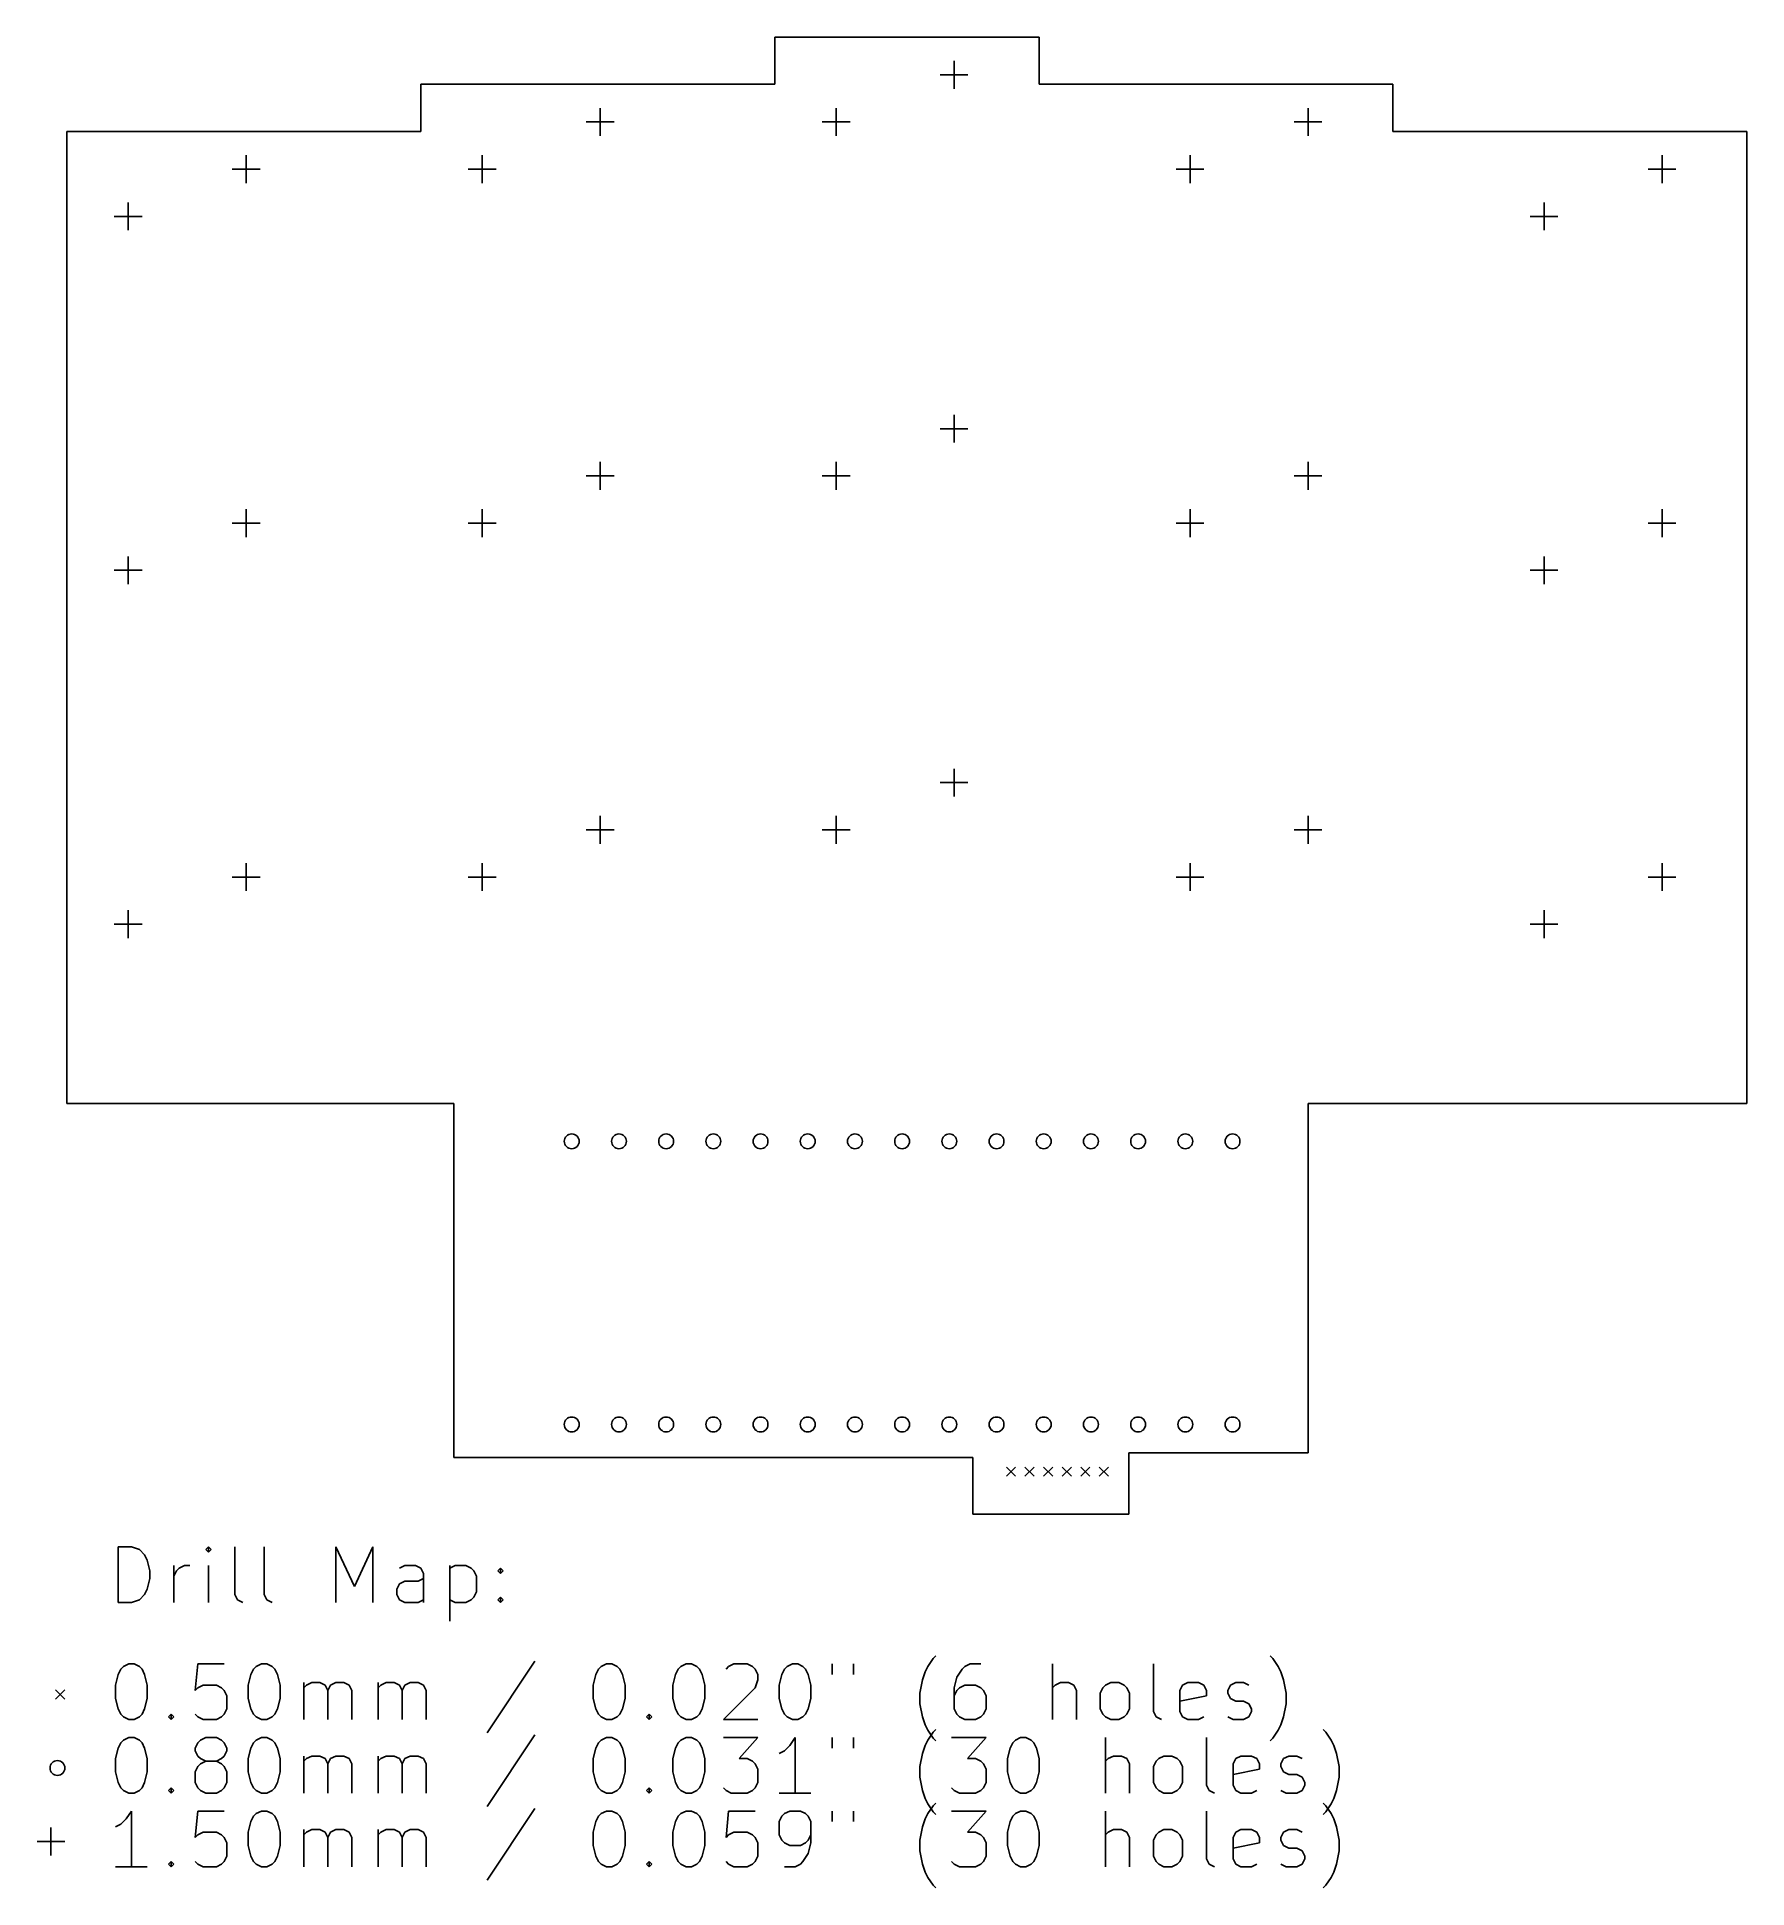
# Model space of a CAD drawing. Extents: x 170.6 to 262.6, y -151.4 to -51.8.
import ezdxf

# ---------------------------------------------------------------- set-up
doc = ezdxf.new("R2010")
doc.units = 0
doc.header["$MEASUREMENT"] = 0
doc.layers.add('BLACK', color=7, linetype='CONTINUOUS')

msp = doc.modelspace()

# ---------------------------------------------------------------- linework, layer by layer
at = {"layer": 'BLACK', "linetype": 'CONTINUOUS'}
for p, q in [((210.312, -51.816), (224.536, -51.816)), ((210.312, -54.356), (210.312, -51.816)), ((224.536, -51.816), (224.536, -54.356)), ((219.964, -53.098), (219.964, -54.598)), ((191.262, -54.356), (210.312, -54.356)), ((191.262, -56.896), (191.262, -54.356)), ((219.214, -53.848), (220.714, -53.848)), ((224.536, -54.356), (243.586, -54.356)), ((243.586, -54.356), (243.586, -56.896)), ((200.914, -55.638), (200.914, -57.138)), ((213.614, -55.638), (213.614, -57.138)), ((239.014, -55.638), (239.014, -57.138)), ((200.164, -56.388), (201.664, -56.388)), ((212.864, -56.388), (214.364, -56.388)), ((238.264, -56.388), (239.764, -56.388)), ((172.212, -109.22), (172.212, -56.896)), ((172.212, -56.896), (191.262, -56.896)), ((243.586, -56.896), (262.636, -56.896)), ((262.636, -56.896), (262.636, -109.22)), ((181.864, -58.178), (181.864, -59.678)), ((194.564, -58.178), (194.564, -59.678)), ((232.664, -58.178), (232.664, -59.678)), ((258.064, -58.178), (258.064, -59.678)), ((181.114, -58.928), (182.614, -58.928)), ((193.814, -58.928), (195.314, -58.928)), ((231.914, -58.928), (233.414, -58.928)), ((257.314, -58.928), (258.814, -58.928)), ((175.514, -60.718), (175.514, -62.218)), ((251.714, -60.718), (251.714, -62.218)), ((174.764, -61.468), (176.264, -61.468)), ((250.964, -61.468), (252.464, -61.468)), ((219.964, -72.148), (219.964, -73.648)), ((219.214, -72.898), (220.714, -72.898)), ((200.914, -74.688), (200.914, -76.188)), ((213.614, -74.688), (213.614, -76.188)), ((239.014, -74.688), (239.014, -76.188)), ((200.164, -75.438), (201.664, -75.438)), ((212.864, -75.438), (214.364, -75.438)), ((238.264, -75.438), (239.764, -75.438)), ((181.864, -77.228), (181.864, -78.728)), ((194.564, -77.228), (194.564, -78.728)), ((232.664, -77.228), (232.664, -78.728)), ((258.064, -77.228), (258.064, -78.728)), ((181.114, -77.978), (182.614, -77.978)), ((193.814, -77.978), (195.314, -77.978)), ((231.914, -77.978), (233.414, -77.978)), ((257.314, -77.978), (258.814, -77.978)), ((174.764, -80.518), (176.264, -80.518)), ((175.514, -79.768), (175.514, -81.268)), ((250.964, -80.518), (252.464, -80.518)), ((251.714, -79.768), (251.714, -81.268)), ((219.964, -91.198), (219.964, -92.698)), ((219.214, -91.948), (220.714, -91.948)), ((200.164, -94.488), (201.664, -94.488)), ((200.914, -93.738), (200.914, -95.238)), ((212.864, -94.488), (214.364, -94.488)), ((213.614, -93.738), (213.614, -95.238)), ((238.264, -94.488), (239.764, -94.488)), ((239.014, -93.738), (239.014, -95.238)), ((181.864, -96.278), (181.864, -97.778)), ((194.564, -96.278), (194.564, -97.778)), ((232.664, -96.278), (232.664, -97.778)), ((258.064, -96.278), (258.064, -97.778)), ((181.114, -97.028), (182.614, -97.028)), ((193.814, -97.028), (195.314, -97.028)), ((231.914, -97.028), (233.414, -97.028)), ((257.314, -97.028), (258.814, -97.028)), ((174.764, -99.568), (176.264, -99.568)), ((175.514, -98.818), (175.514, -100.318)), ((250.964, -99.568), (252.464, -99.568)), ((251.714, -98.818), (251.714, -100.318)), ((193.04, -109.22), (172.212, -109.22)), ((193.04, -128.27), (193.04, -109.22)), ((239.014, -109.22), (239.014, -128.016)), ((262.636, -109.22), (239.014, -109.22)), ((220.98, -128.27), (193.04, -128.27)), ((220.98, -131.318), (220.98, -128.27)), ((229.362, -128.016), (229.362, -131.318)), ((239.014, -128.016), (229.362, -128.016)), ((222.778, -128.782), (223.278, -129.282)), ((223.278, -128.782), (222.778, -129.282)), ((223.778, -128.782), (224.278, -129.282)), ((224.278, -128.782), (223.778, -129.282)), ((224.778, -128.782), (225.278, -129.282)), ((225.278, -128.782), (224.778, -129.282)), ((225.778, -128.782), (226.278, -129.282)), ((226.278, -128.782), (225.778, -129.282)), ((226.778, -128.782), (227.278, -129.282)), ((227.278, -128.782), (226.778, -129.282)), ((227.778, -128.782), (228.278, -129.282)), ((228.278, -128.782), (227.778, -129.282)), ((229.362, -131.318), (220.98, -131.318)), ((174.976, -136.075), (174.976, -133.075)), ((174.976, -133.075), (175.691, -133.075)), ((175.691, -133.075), (176.119, -133.218)), ((176.119, -133.218), (176.405, -133.504)), ((179.833, -133.075), (179.691, -133.218)), ((179.691, -133.218), (179.833, -133.361)), ((179.976, -133.218), (179.833, -133.075)), ((179.833, -133.075), (179.833, -133.361)), ((179.833, -133.361), (179.976, -133.218)), ((181.262, -135.647), (181.262, -133.075)), ((182.833, -135.647), (182.833, -133.075)), ((186.691, -136.075), (186.691, -133.075)), ((186.691, -133.075), (187.691, -135.218)), ((187.691, -135.218), (188.691, -133.075)), ((188.691, -133.075), (188.691, -136.075)), ((176.405, -133.504), (176.548, -133.789)), ((176.548, -133.789), (176.691, -134.361)), ((176.691, -134.361), (176.691, -134.789)), ((177.976, -136.075), (177.976, -134.075)), ((177.976, -134.647), (178.119, -134.361)), ((178.119, -134.361), (178.262, -134.218)), ((178.262, -134.218), (178.548, -134.075)), ((178.548, -134.075), (178.833, -134.075)), ((179.833, -136.075), (179.833, -134.075)), ((190.405, -134.075), (190.119, -134.218)), ((190.976, -134.075), (190.405, -134.075)), ((191.262, -134.218), (190.976, -134.075)), ((191.405, -134.504), (191.262, -134.218)), ((192.833, -134.075), (192.833, -137.075)), ((192.833, -134.218), (193.119, -134.075)), ((193.119, -134.075), (193.691, -134.075)), ((193.691, -134.075), (193.976, -134.218)), ((193.976, -134.218), (194.119, -134.361)), ((194.119, -134.361), (194.262, -134.647)), ((195.405, -134.361), (195.548, -134.218)), ((195.548, -134.504), (195.405, -134.361)), ((195.548, -134.218), (195.691, -134.361)), ((195.548, -134.218), (195.548, -134.504)), ((195.691, -134.361), (195.548, -134.504)), ((176.548, -135.361), (176.405, -135.647)), ((176.691, -134.789), (176.548, -135.361)), ((189.976, -135.361), (190.119, -135.075)), ((189.976, -135.647), (189.976, -135.361)), ((190.119, -135.075), (190.405, -134.932)), ((190.405, -134.932), (191.119, -134.932)), ((191.119, -134.932), (191.405, -134.789)), ((191.405, -136.075), (191.405, -134.504)), ((194.262, -134.647), (194.262, -135.504)), ((175.691, -136.075), (174.976, -136.075)), ((176.119, -135.932), (175.691, -136.075)), ((176.405, -135.647), (176.119, -135.932)), ((181.405, -135.932), (181.262, -135.647)), ((181.691, -136.075), (181.405, -135.932)), ((182.976, -135.932), (182.833, -135.647)), ((183.262, -136.075), (182.976, -135.932)), ((190.119, -135.932), (189.976, -135.647)), ((190.405, -136.075), (190.119, -135.932)), ((191.119, -136.075), (190.405, -136.075)), ((191.405, -135.932), (191.119, -136.075)), ((193.119, -136.075), (192.833, -135.932)), ((193.691, -136.075), (193.119, -136.075)), ((193.976, -135.932), (193.691, -136.075)), ((194.119, -135.789), (193.976, -135.932)), ((194.262, -135.504), (194.119, -135.789)), ((195.405, -135.932), (195.548, -135.789)), ((195.548, -136.075), (195.405, -135.932)), ((195.548, -135.789), (195.691, -135.932)), ((195.548, -135.789), (195.548, -136.075)), ((195.691, -135.932), (195.548, -136.075)), ((175.262, -139.518), (175.548, -139.375)), ((175.548, -139.375), (175.833, -139.375)), ((175.833, -139.375), (176.119, -139.518)), ((179.262, -139.375), (179.119, -140.804)), ((180.691, -139.375), (179.262, -139.375)), ((182.405, -139.518), (182.691, -139.375)), ((182.691, -139.375), (182.976, -139.375)), ((182.976, -139.375), (183.262, -139.518)), ((197.405, -139.232), (194.833, -143.089)), ((200.976, -139.518), (201.262, -139.375)), ((201.262, -139.375), (201.548, -139.375)), ((201.548, -139.375), (201.833, -139.518)), ((205.262, -139.518), (205.548, -139.375)), ((205.548, -139.375), (205.833, -139.375)), ((205.833, -139.375), (206.119, -139.518)), ((207.833, -139.518), (208.119, -139.375)), ((208.119, -139.375), (208.833, -139.375)), ((208.833, -139.375), (209.119, -139.518)), ((210.976, -139.518), (211.262, -139.375)), ((211.262, -139.375), (211.548, -139.375)), ((211.548, -139.375), (211.833, -139.518)), ((213.405, -139.375), (213.405, -139.947)), ((214.548, -139.375), (214.548, -139.947)), ((218.548, -139.518), (218.833, -139.089)), ((218.833, -139.089), (218.976, -138.947)), ((220.833, -139.375), (220.548, -139.518)), ((221.405, -139.375), (220.833, -139.375)), ((225.262, -142.375), (225.262, -139.375)), ((230.691, -141.947), (230.691, -139.375)), ((237.119, -139.089), (236.976, -138.947)), ((237.405, -139.518), (237.119, -139.089)), ((174.833, -140.518), (174.976, -139.947)), ((174.976, -139.947), (175.119, -139.661)), ((175.119, -139.661), (175.262, -139.518)), ((176.119, -139.518), (176.262, -139.661)), ((176.262, -139.661), (176.405, -139.947)), ((176.405, -139.947), (176.548, -140.518)), ((181.976, -140.518), (182.119, -139.947)), ((182.119, -139.947), (182.262, -139.661)), ((182.262, -139.661), (182.405, -139.518)), ((183.262, -139.518), (183.405, -139.661)), ((183.405, -139.661), (183.548, -139.947)), ((183.548, -139.947), (183.691, -140.518)), ((184.976, -142.375), (184.976, -140.375)), ((185.119, -140.518), (185.405, -140.375)), ((185.405, -140.375), (185.833, -140.375)), ((185.833, -140.375), (186.119, -140.518)), ((186.405, -140.518), (186.691, -140.375)), ((186.691, -140.375), (187.119, -140.375)), ((187.119, -140.375), (187.405, -140.518)), ((188.976, -142.375), (188.976, -140.375)), ((189.119, -140.518), (189.405, -140.375)), ((189.405, -140.375), (189.833, -140.375)), ((189.833, -140.375), (190.119, -140.518)), ((190.405, -140.518), (190.691, -140.375)), ((190.691, -140.375), (191.119, -140.375)), ((191.119, -140.375), (191.405, -140.518)), ((200.548, -140.518), (200.691, -139.947)), ((200.691, -139.947), (200.833, -139.661)), ((200.833, -139.661), (200.976, -139.518)), ((201.833, -139.518), (201.976, -139.661)), ((201.976, -139.661), (202.119, -139.947)), ((202.119, -139.947), (202.262, -140.518)), ((204.833, -140.518), (204.976, -139.947)), ((204.976, -139.947), (205.119, -139.661)), ((205.119, -139.661), (205.262, -139.518)), ((206.119, -139.518), (206.262, -139.661)), ((206.262, -139.661), (206.405, -139.947)), ((206.405, -139.947), (206.548, -140.518)), ((207.691, -139.661), (207.833, -139.518)), ((209.119, -139.518), (209.262, -139.661)), ((209.262, -139.661), (209.405, -139.947)), ((209.405, -140.232), (209.262, -140.661)), ((209.405, -139.947), (209.405, -140.232)), ((210.548, -140.518), (210.691, -139.947)), ((210.691, -139.947), (210.833, -139.661)), ((210.833, -139.661), (210.976, -139.518)), ((211.833, -139.518), (211.976, -139.661)), ((211.976, -139.661), (212.119, -139.947)), ((212.119, -139.947), (212.262, -140.518)), ((218.119, -140.947), (218.262, -140.232)), ((218.262, -140.232), (218.405, -139.804)), ((218.405, -139.804), (218.548, -139.518)), ((220.119, -140.089), (219.976, -140.661)), ((220.405, -139.661), (220.119, -140.089)), ((220.548, -139.518), (220.405, -139.661)), ((225.691, -140.375), (225.405, -140.518)), ((226.119, -140.375), (225.691, -140.375)), ((226.405, -140.518), (226.119, -140.375)), ((228.119, -140.518), (228.405, -140.375)), ((228.405, -140.375), (228.833, -140.375)), ((228.833, -140.375), (229.119, -140.518)), ((232.262, -140.518), (232.548, -140.375)), ((232.548, -140.375), (233.119, -140.375)), ((233.119, -140.375), (233.405, -140.518)), ((234.833, -140.518), (235.119, -140.375)), ((235.119, -140.375), (235.548, -140.375)), ((235.548, -140.375), (235.833, -140.518)), ((237.548, -139.804), (237.405, -139.518)), ((237.691, -140.232), (237.548, -139.804)), ((237.833, -140.947), (237.691, -140.232)), ((171.612, -140.768), (172.112, -141.268)), ((172.112, -140.768), (171.612, -141.268)), ((174.833, -141.232), (174.833, -140.518)), ((174.976, -141.804), (174.833, -141.232)), ((176.548, -141.232), (176.405, -141.804)), ((176.548, -140.518), (176.548, -141.232)), ((179.119, -140.804), (179.262, -140.661)), ((179.262, -140.661), (179.548, -140.518)), ((179.548, -140.518), (180.262, -140.518)), ((180.262, -140.518), (180.548, -140.661)), ((180.548, -140.661), (180.691, -140.804)), ((180.691, -140.804), (180.833, -141.089)), ((180.833, -141.089), (180.833, -141.804)), ((181.976, -141.232), (181.976, -140.518)), ((182.119, -141.804), (181.976, -141.232)), ((183.691, -141.232), (183.548, -141.804)), ((183.691, -140.518), (183.691, -141.232)), ((184.976, -140.661), (185.119, -140.518)), ((186.119, -140.518), (186.262, -140.804)), ((186.262, -140.804), (186.405, -140.518)), ((186.262, -140.804), (186.262, -142.375)), ((187.405, -140.518), (187.548, -140.804)), ((187.548, -140.804), (187.548, -142.375)), ((188.976, -140.661), (189.119, -140.518)), ((190.119, -140.518), (190.262, -140.804)), ((190.262, -140.804), (190.405, -140.518)), ((190.262, -140.804), (190.262, -142.375)), ((191.405, -140.518), (191.548, -140.804)), ((191.548, -140.804), (191.548, -142.375)), ((200.548, -141.232), (200.548, -140.518)), ((200.691, -141.804), (200.548, -141.232)), ((202.262, -141.232), (202.119, -141.804)), ((202.262, -140.518), (202.262, -141.232)), ((204.833, -141.232), (204.833, -140.518)), ((204.976, -141.804), (204.833, -141.232)), ((206.548, -141.232), (206.405, -141.804)), ((206.548, -140.518), (206.548, -141.232)), ((209.262, -140.661), (207.548, -142.375)), ((210.548, -141.232), (210.548, -140.518)), ((210.691, -141.804), (210.548, -141.232)), ((212.262, -141.232), (212.119, -141.804)), ((212.262, -140.518), (212.262, -141.232)), ((218.119, -141.518), (218.119, -140.947)), ((219.976, -140.661), (219.976, -141.804)), ((220.119, -140.804), (219.976, -141.089)), ((220.262, -140.661), (220.119, -140.804)), ((220.548, -140.518), (220.262, -140.661)), ((221.119, -140.518), (220.548, -140.518)), ((221.405, -140.661), (221.119, -140.518)), ((221.548, -140.804), (221.405, -140.661)), ((221.691, -141.089), (221.548, -140.804)), ((221.691, -141.804), (221.691, -141.089)), ((225.405, -140.518), (225.262, -140.661)), ((226.548, -140.804), (226.405, -140.518)), ((226.548, -142.375), (226.548, -140.804)), ((227.833, -140.947), (227.976, -140.661)), ((227.833, -141.804), (227.833, -140.947)), ((227.976, -140.661), (228.119, -140.518)), ((229.119, -140.518), (229.262, -140.661)), ((229.262, -140.661), (229.405, -140.947)), ((229.405, -140.947), (229.405, -141.804)), ((232.119, -140.804), (232.262, -140.518)), ((232.119, -141.947), (232.119, -140.804)), ((233.548, -141.089), (232.119, -141.375)), ((233.405, -140.518), (233.548, -140.804)), ((233.548, -140.804), (233.548, -141.089)), ((234.691, -140.804), (234.833, -140.518)), ((234.691, -140.947), (234.691, -140.804)), ((234.833, -141.232), (234.691, -140.947)), ((235.119, -141.375), (234.833, -141.232)), ((235.548, -141.375), (235.119, -141.375)), ((235.833, -141.518), (235.548, -141.375)), ((237.833, -141.518), (237.833, -140.947)), ((175.119, -142.089), (174.976, -141.804)), ((175.262, -142.232), (175.119, -142.089)), ((175.548, -142.375), (175.262, -142.232)), ((175.833, -142.375), (175.548, -142.375)), ((176.119, -142.232), (175.833, -142.375)), ((176.262, -142.089), (176.119, -142.232)), ((176.405, -141.804), (176.262, -142.089)), ((177.691, -142.232), (177.833, -142.089)), ((177.833, -142.375), (177.691, -142.232)), ((177.833, -142.089), (177.976, -142.232)), ((177.833, -142.089), (177.833, -142.375)), ((177.976, -142.232), (177.833, -142.375)), ((179.262, -142.232), (179.119, -142.089)), ((179.548, -142.375), (179.262, -142.232)), ((180.262, -142.375), (179.548, -142.375)), ((180.548, -142.232), (180.262, -142.375)), ((180.691, -142.089), (180.548, -142.232)), ((180.833, -141.804), (180.691, -142.089)), ((182.262, -142.089), (182.119, -141.804)), ((182.405, -142.232), (182.262, -142.089)), ((182.691, -142.375), (182.405, -142.232)), ((182.976, -142.375), (182.691, -142.375)), ((183.262, -142.232), (182.976, -142.375)), ((183.405, -142.089), (183.262, -142.232)), ((183.548, -141.804), (183.405, -142.089)), ((200.833, -142.089), (200.691, -141.804)), ((200.976, -142.232), (200.833, -142.089)), ((201.262, -142.375), (200.976, -142.232)), ((201.548, -142.375), (201.262, -142.375)), ((201.833, -142.232), (201.548, -142.375)), ((201.976, -142.089), (201.833, -142.232)), ((202.119, -141.804), (201.976, -142.089)), ((203.405, -142.232), (203.548, -142.089)), ((203.548, -142.375), (203.405, -142.232)), ((203.548, -142.089), (203.691, -142.232)), ((203.548, -142.089), (203.548, -142.375)), ((203.691, -142.232), (203.548, -142.375)), ((205.119, -142.089), (204.976, -141.804)), ((205.262, -142.232), (205.119, -142.089)), ((205.548, -142.375), (205.262, -142.232)), ((205.833, -142.375), (205.548, -142.375)), ((206.119, -142.232), (205.833, -142.375)), ((206.262, -142.089), (206.119, -142.232)), ((206.405, -141.804), (206.262, -142.089)), ((207.548, -142.375), (209.405, -142.375)), ((210.833, -142.089), (210.691, -141.804)), ((210.976, -142.232), (210.833, -142.089)), ((211.262, -142.375), (210.976, -142.232)), ((211.548, -142.375), (211.262, -142.375)), ((211.833, -142.232), (211.548, -142.375)), ((211.976, -142.089), (211.833, -142.232)), ((212.119, -141.804), (211.976, -142.089)), ((218.262, -142.232), (218.119, -141.518)), ((218.405, -142.661), (218.262, -142.232)), ((219.976, -141.804), (220.119, -142.089)), ((220.119, -142.089), (220.262, -142.232)), ((220.262, -142.232), (220.548, -142.375)), ((220.548, -142.375), (221.119, -142.375)), ((221.119, -142.375), (221.405, -142.232)), ((221.405, -142.232), (221.548, -142.089)), ((221.548, -142.089), (221.691, -141.804)), ((227.976, -142.089), (227.833, -141.804)), ((228.119, -142.232), (227.976, -142.089)), ((228.405, -142.375), (228.119, -142.232)), ((228.833, -142.375), (228.405, -142.375)), ((229.119, -142.232), (228.833, -142.375)), ((229.262, -142.089), (229.119, -142.232)), ((229.405, -141.804), (229.262, -142.089)), ((230.833, -142.232), (230.691, -141.947)), ((231.119, -142.375), (230.833, -142.232)), ((232.262, -142.232), (232.119, -141.947)), ((232.548, -142.375), (232.262, -142.232)), ((233.119, -142.375), (232.548, -142.375)), ((233.405, -142.232), (233.119, -142.375)), ((234.691, -142.232), (234.976, -142.375)), ((234.976, -142.375), (235.548, -142.375)), ((235.548, -142.375), (235.833, -142.232)), ((235.976, -141.804), (235.833, -141.518)), ((235.833, -142.232), (235.976, -141.947)), ((235.976, -141.947), (235.976, -141.804)), ((237.548, -142.661), (237.691, -142.232)), ((237.691, -142.232), (237.833, -141.518)), ((175.262, -143.478), (175.548, -143.335)), ((175.548, -143.335), (175.833, -143.335)), ((175.833, -143.335), (176.119, -143.478)), ((179.405, -143.478), (179.691, -143.335)), ((179.691, -143.335), (180.262, -143.335)), ((180.262, -143.335), (180.548, -143.478)), ((182.405, -143.478), (182.691, -143.335)), ((182.691, -143.335), (182.976, -143.335)), ((182.976, -143.335), (183.262, -143.478)), ((197.405, -143.192), (194.833, -147.049)), ((200.976, -143.478), (201.262, -143.335)), ((201.262, -143.335), (201.548, -143.335)), ((201.548, -143.335), (201.833, -143.478)), ((205.262, -143.478), (205.548, -143.335)), ((205.548, -143.335), (205.833, -143.335)), ((205.833, -143.335), (206.119, -143.478)), ((207.548, -143.335), (209.405, -143.335)), ((209.405, -143.335), (208.405, -144.478)), ((211.405, -143.335), (211.119, -143.764)), ((211.405, -146.335), (211.405, -143.335)), ((213.405, -143.335), (213.405, -143.907)), ((214.548, -143.335), (214.548, -143.907)), ((218.548, -142.947), (218.405, -142.661)), ((218.833, -143.375), (218.548, -142.947)), ((218.548, -143.478), (218.833, -143.049)), ((218.833, -143.049), (218.976, -142.907)), ((218.976, -143.518), (218.833, -143.375)), ((219.833, -143.335), (221.691, -143.335)), ((221.691, -143.335), (220.691, -144.478)), ((223.262, -143.478), (223.548, -143.335)), ((223.548, -143.335), (223.833, -143.335)), ((223.833, -143.335), (224.119, -143.478)), ((228.119, -146.335), (228.119, -143.335)), ((233.548, -145.907), (233.548, -143.335)), ((236.976, -143.518), (237.119, -143.375)), ((237.119, -143.375), (237.405, -142.947)), ((237.405, -142.947), (237.548, -142.661)), ((239.976, -143.049), (239.833, -142.907)), ((240.262, -143.478), (239.976, -143.049)), ((174.833, -144.478), (174.976, -143.907)), ((174.976, -143.907), (175.119, -143.621)), ((175.119, -143.621), (175.262, -143.478)), ((176.119, -143.478), (176.262, -143.621)), ((176.262, -143.621), (176.405, -143.907)), ((176.405, -143.907), (176.548, -144.478)), ((179.119, -143.907), (179.262, -143.621)), ((179.119, -144.049), (179.119, -143.907)), ((179.262, -144.335), (179.119, -144.049)), ((179.262, -143.621), (179.405, -143.478)), ((179.405, -144.478), (179.262, -144.335)), ((180.548, -143.478), (180.691, -143.621)), ((180.691, -144.335), (180.548, -144.478)), ((180.691, -143.621), (180.833, -143.907)), ((180.833, -144.049), (180.691, -144.335)), ((180.833, -143.907), (180.833, -144.049)), ((181.976, -144.478), (182.119, -143.907)), ((182.119, -143.907), (182.262, -143.621)), ((182.262, -143.621), (182.405, -143.478)), ((183.262, -143.478), (183.405, -143.621)), ((183.405, -143.621), (183.548, -143.907)), ((183.548, -143.907), (183.691, -144.478)), ((184.976, -146.335), (184.976, -144.335)), ((185.119, -144.478), (185.405, -144.335)), ((185.405, -144.335), (185.833, -144.335)), ((185.833, -144.335), (186.119, -144.478)), ((186.405, -144.478), (186.691, -144.335)), ((186.691, -144.335), (187.119, -144.335)), ((187.119, -144.335), (187.405, -144.478)), ((188.976, -146.335), (188.976, -144.335)), ((189.119, -144.478), (189.405, -144.335)), ((189.405, -144.335), (189.833, -144.335)), ((189.833, -144.335), (190.119, -144.478)), ((190.405, -144.478), (190.691, -144.335)), ((190.691, -144.335), (191.119, -144.335)), ((191.119, -144.335), (191.405, -144.478)), ((200.548, -144.478), (200.691, -143.907)), ((200.691, -143.907), (200.833, -143.621)), ((200.833, -143.621), (200.976, -143.478)), ((201.833, -143.478), (201.976, -143.621)), ((201.976, -143.621), (202.119, -143.907)), ((202.119, -143.907), (202.262, -144.478)), ((204.833, -144.478), (204.976, -143.907)), ((204.976, -143.907), (205.119, -143.621)), ((205.119, -143.621), (205.262, -143.478)), ((206.119, -143.478), (206.262, -143.621)), ((206.262, -143.621), (206.405, -143.907)), ((206.405, -143.907), (206.548, -144.478)), ((210.833, -144.049), (210.548, -144.192)), ((211.119, -143.764), (210.833, -144.049)), ((218.119, -144.907), (218.262, -144.192)), ((218.262, -144.192), (218.405, -143.764)), ((218.405, -143.764), (218.548, -143.478)), ((222.833, -144.478), (222.976, -143.907)), ((222.976, -143.907), (223.119, -143.621)), ((223.119, -143.621), (223.262, -143.478)), ((224.119, -143.478), (224.262, -143.621)), ((224.262, -143.621), (224.405, -143.907)), ((224.405, -143.907), (224.548, -144.478)), ((228.548, -144.335), (228.262, -144.478)), ((228.976, -144.335), (228.548, -144.335)), ((229.262, -144.478), (228.976, -144.335)), ((230.976, -144.478), (231.262, -144.335)), ((231.262, -144.335), (231.691, -144.335)), ((231.691, -144.335), (231.976, -144.478)), ((235.119, -144.478), (235.405, -144.335)), ((235.405, -144.335), (235.976, -144.335)), ((235.976, -144.335), (236.262, -144.478)), ((237.691, -144.478), (237.976, -144.335)), ((237.976, -144.335), (238.405, -144.335)), ((238.405, -144.335), (238.691, -144.478)), ((240.405, -143.764), (240.262, -143.478)), ((240.548, -144.192), (240.405, -143.764)), ((240.691, -144.907), (240.548, -144.192)), ((174.833, -145.192), (174.833, -144.478)), ((174.976, -145.764), (174.833, -145.192)), ((176.548, -145.192), (176.405, -145.764)), ((176.548, -144.478), (176.548, -145.192)), ((179.262, -144.907), (179.119, -145.192)), ((179.119, -145.192), (179.119, -145.764)), ((179.405, -144.764), (179.262, -144.907)), ((179.691, -144.621), (179.405, -144.478)), ((179.691, -144.621), (179.405, -144.764)), ((180.262, -144.621), (179.691, -144.621)), ((180.548, -144.478), (180.262, -144.621)), ((180.548, -144.764), (180.262, -144.621)), ((180.691, -144.907), (180.548, -144.764)), ((180.833, -145.192), (180.691, -144.907)), ((180.833, -145.764), (180.833, -145.192)), ((181.976, -145.192), (181.976, -144.478)), ((182.119, -145.764), (181.976, -145.192)), ((183.691, -145.192), (183.548, -145.764)), ((183.691, -144.478), (183.691, -145.192)), ((184.976, -144.621), (185.119, -144.478)), ((186.119, -144.478), (186.262, -144.764)), ((186.262, -144.764), (186.405, -144.478)), ((186.262, -144.764), (186.262, -146.335)), ((187.405, -144.478), (187.548, -144.764)), ((187.548, -144.764), (187.548, -146.335)), ((188.976, -144.621), (189.119, -144.478)), ((190.119, -144.478), (190.262, -144.764)), ((190.262, -144.764), (190.405, -144.478)), ((190.262, -144.764), (190.262, -146.335)), ((191.405, -144.478), (191.548, -144.764)), ((191.548, -144.764), (191.548, -146.335)), ((200.548, -145.192), (200.548, -144.478)), ((200.691, -145.764), (200.548, -145.192)), ((202.262, -145.192), (202.119, -145.764)), ((202.262, -144.478), (202.262, -145.192)), ((204.833, -145.192), (204.833, -144.478)), ((204.976, -145.764), (204.833, -145.192)), ((206.548, -145.192), (206.405, -145.764)), ((206.548, -144.478), (206.548, -145.192)), ((208.405, -144.478), (208.833, -144.478)), ((208.833, -144.478), (209.119, -144.621)), ((209.119, -144.621), (209.262, -144.764)), ((209.262, -144.764), (209.405, -145.049)), ((209.405, -145.049), (209.405, -145.764)), ((218.119, -145.478), (218.119, -144.907)), ((220.691, -144.478), (221.119, -144.478)), ((221.119, -144.478), (221.405, -144.621)), ((221.405, -144.621), (221.548, -144.764)), ((221.548, -144.764), (221.691, -145.049)), ((221.691, -145.049), (221.691, -145.764)), ((222.833, -145.192), (222.833, -144.478)), ((222.976, -145.764), (222.833, -145.192)), ((224.548, -145.192), (224.405, -145.764)), ((224.548, -144.478), (224.548, -145.192)), ((228.262, -144.478), (228.119, -144.621)), ((229.405, -144.764), (229.262, -144.478)), ((229.405, -146.335), (229.405, -144.764)), ((230.691, -144.907), (230.833, -144.621)), ((230.691, -145.764), (230.691, -144.907)), ((230.833, -144.621), (230.976, -144.478)), ((231.976, -144.478), (232.119, -144.621)), ((232.119, -144.621), (232.262, -144.907)), ((232.262, -144.907), (232.262, -145.764)), ((234.976, -144.764), (235.119, -144.478)), ((234.976, -145.907), (234.976, -144.764)), ((236.405, -145.049), (234.976, -145.335)), ((236.262, -144.478), (236.405, -144.764)), ((236.405, -144.764), (236.405, -145.049)), ((237.548, -144.764), (237.691, -144.478)), ((237.548, -144.907), (237.548, -144.764)), ((237.691, -145.192), (237.548, -144.907)), ((237.976, -145.335), (237.691, -145.192)), ((238.405, -145.335), (237.976, -145.335)), ((238.691, -145.478), (238.405, -145.335)), ((240.691, -145.478), (240.691, -144.907)), ((175.119, -146.049), (174.976, -145.764)), ((175.262, -146.192), (175.119, -146.049)), ((175.548, -146.335), (175.262, -146.192)), ((175.833, -146.335), (175.548, -146.335)), ((176.119, -146.192), (175.833, -146.335)), ((176.262, -146.049), (176.119, -146.192)), ((176.405, -145.764), (176.262, -146.049)), ((177.691, -146.192), (177.833, -146.049)), ((177.833, -146.335), (177.691, -146.192)), ((177.833, -146.049), (177.976, -146.192)), ((177.833, -146.049), (177.833, -146.335)), ((177.976, -146.192), (177.833, -146.335)), ((179.119, -145.764), (179.262, -146.049)), ((179.262, -146.049), (179.405, -146.192)), ((179.405, -146.192), (179.691, -146.335)), ((179.691, -146.335), (180.262, -146.335)), ((180.262, -146.335), (180.548, -146.192)), ((180.548, -146.192), (180.691, -146.049)), ((180.691, -146.049), (180.833, -145.764)), ((182.262, -146.049), (182.119, -145.764)), ((182.405, -146.192), (182.262, -146.049)), ((182.691, -146.335), (182.405, -146.192)), ((182.976, -146.335), (182.691, -146.335)), ((183.262, -146.192), (182.976, -146.335)), ((183.405, -146.049), (183.262, -146.192)), ((183.548, -145.764), (183.405, -146.049)), ((200.833, -146.049), (200.691, -145.764)), ((200.976, -146.192), (200.833, -146.049)), ((201.262, -146.335), (200.976, -146.192)), ((201.548, -146.335), (201.262, -146.335)), ((201.833, -146.192), (201.548, -146.335)), ((201.976, -146.049), (201.833, -146.192)), ((202.119, -145.764), (201.976, -146.049)), ((203.405, -146.192), (203.548, -146.049)), ((203.548, -146.335), (203.405, -146.192)), ((203.548, -146.049), (203.691, -146.192)), ((203.548, -146.049), (203.548, -146.335)), ((203.691, -146.192), (203.548, -146.335)), ((205.119, -146.049), (204.976, -145.764)), ((205.262, -146.192), (205.119, -146.049)), ((205.548, -146.335), (205.262, -146.192)), ((205.833, -146.335), (205.548, -146.335)), ((206.119, -146.192), (205.833, -146.335)), ((206.262, -146.049), (206.119, -146.192)), ((206.405, -145.764), (206.262, -146.049)), ((207.691, -146.192), (207.548, -146.049)), ((207.976, -146.335), (207.691, -146.192)), ((208.833, -146.335), (207.976, -146.335)), ((209.119, -146.192), (208.833, -146.335)), ((209.262, -146.049), (209.119, -146.192)), ((209.405, -145.764), (209.262, -146.049)), ((212.262, -146.335), (210.548, -146.335)), ((218.262, -146.192), (218.119, -145.478)), ((218.405, -146.621), (218.262, -146.192)), ((219.976, -146.192), (219.833, -146.049)), ((220.262, -146.335), (219.976, -146.192)), ((221.119, -146.335), (220.262, -146.335)), ((221.405, -146.192), (221.119, -146.335)), ((221.548, -146.049), (221.405, -146.192)), ((221.691, -145.764), (221.548, -146.049)), ((223.119, -146.049), (222.976, -145.764)), ((223.262, -146.192), (223.119, -146.049)), ((223.548, -146.335), (223.262, -146.192)), ((223.833, -146.335), (223.548, -146.335)), ((224.119, -146.192), (223.833, -146.335)), ((224.262, -146.049), (224.119, -146.192)), ((224.405, -145.764), (224.262, -146.049)), ((230.833, -146.049), (230.691, -145.764)), ((230.976, -146.192), (230.833, -146.049)), ((231.262, -146.335), (230.976, -146.192)), ((231.691, -146.335), (231.262, -146.335)), ((231.976, -146.192), (231.691, -146.335)), ((232.119, -146.049), (231.976, -146.192)), ((232.262, -145.764), (232.119, -146.049)), ((233.691, -146.192), (233.548, -145.907)), ((233.976, -146.335), (233.691, -146.192)), ((235.119, -146.192), (234.976, -145.907)), ((235.405, -146.335), (235.119, -146.192)), ((235.976, -146.335), (235.405, -146.335)), ((236.262, -146.192), (235.976, -146.335)), ((237.548, -146.192), (237.833, -146.335)), ((237.833, -146.335), (238.405, -146.335)), ((238.405, -146.335), (238.691, -146.192)), ((238.833, -145.764), (238.691, -145.478)), ((238.691, -146.192), (238.833, -145.907)), ((238.833, -145.907), (238.833, -145.764)), ((240.405, -146.621), (240.548, -146.192)), ((240.548, -146.192), (240.691, -145.478)), ((175.691, -147.295), (175.405, -147.724)), ((175.691, -150.295), (175.691, -147.295)), ((179.262, -147.295), (179.119, -148.724)), ((180.691, -147.295), (179.262, -147.295)), ((182.262, -147.581), (182.405, -147.438)), ((182.405, -147.438), (182.691, -147.295)), ((182.691, -147.295), (182.976, -147.295)), ((182.976, -147.295), (183.262, -147.438)), ((183.262, -147.438), (183.405, -147.581)), ((197.405, -147.152), (194.833, -151.009)), ((200.833, -147.581), (200.976, -147.438)), ((200.976, -147.438), (201.262, -147.295)), ((201.262, -147.295), (201.548, -147.295)), ((201.548, -147.295), (201.833, -147.438)), ((201.833, -147.438), (201.976, -147.581)), ((205.119, -147.581), (205.262, -147.438)), ((205.262, -147.438), (205.548, -147.295)), ((205.548, -147.295), (205.833, -147.295)), ((205.833, -147.295), (206.119, -147.438)), ((206.119, -147.438), (206.262, -147.581)), ((207.833, -147.295), (207.691, -148.724)), ((209.262, -147.295), (207.833, -147.295)), ((210.833, -147.438), (210.691, -147.581)), ((211.119, -147.295), (210.833, -147.438)), ((211.691, -147.295), (211.119, -147.295)), ((211.976, -147.438), (211.691, -147.295)), ((212.119, -147.581), (211.976, -147.438)), ((213.405, -147.295), (213.405, -147.867)), ((214.548, -147.295), (214.548, -147.867)), ((218.548, -146.907), (218.405, -146.621)), ((218.405, -147.724), (218.548, -147.438)), ((218.833, -147.335), (218.548, -146.907)), ((218.548, -147.438), (218.833, -147.009)), ((218.833, -147.009), (218.976, -146.867)), ((218.976, -147.478), (218.833, -147.335)), ((219.833, -147.295), (221.691, -147.295)), ((221.691, -147.295), (220.691, -148.438)), ((223.119, -147.581), (223.262, -147.438)), ((223.262, -147.438), (223.548, -147.295)), ((223.548, -147.295), (223.833, -147.295)), ((223.833, -147.295), (224.119, -147.438)), ((224.119, -147.438), (224.262, -147.581)), ((228.119, -150.295), (228.119, -147.295)), ((233.548, -149.867), (233.548, -147.295)), ((239.976, -147.009), (239.833, -146.867)), ((239.833, -147.478), (239.976, -147.335)), ((239.976, -147.335), (240.262, -146.907)), ((240.262, -147.438), (239.976, -147.009)), ((240.262, -146.907), (240.405, -146.621)), ((240.405, -147.724), (240.262, -147.438)), ((171.362, -148.188), (171.362, -149.688)), ((175.119, -148.009), (174.833, -148.152)), ((175.405, -147.724), (175.119, -148.009)), ((181.976, -148.438), (182.119, -147.867)), ((182.119, -147.867), (182.262, -147.581)), ((183.405, -147.581), (183.548, -147.867)), ((183.548, -147.867), (183.691, -148.438)), ((184.976, -150.295), (184.976, -148.295)), ((185.119, -148.438), (185.405, -148.295)), ((185.405, -148.295), (185.833, -148.295)), ((185.833, -148.295), (186.119, -148.438)), ((186.405, -148.438), (186.691, -148.295)), ((186.691, -148.295), (187.119, -148.295)), ((187.119, -148.295), (187.405, -148.438)), ((188.976, -150.295), (188.976, -148.295)), ((189.119, -148.438), (189.405, -148.295)), ((189.405, -148.295), (189.833, -148.295)), ((189.833, -148.295), (190.119, -148.438)), ((190.405, -148.438), (190.691, -148.295)), ((190.691, -148.295), (191.119, -148.295)), ((191.119, -148.295), (191.405, -148.438)), ((200.548, -148.438), (200.691, -147.867)), ((200.691, -147.867), (200.833, -147.581)), ((201.976, -147.581), (202.119, -147.867)), ((202.119, -147.867), (202.262, -148.438)), ((204.833, -148.438), (204.976, -147.867)), ((204.976, -147.867), (205.119, -147.581)), ((206.262, -147.581), (206.405, -147.867)), ((206.405, -147.867), (206.548, -148.438)), ((210.691, -147.581), (210.548, -147.867)), ((210.548, -147.867), (210.548, -148.581)), ((212.262, -147.867), (212.119, -147.581)), ((212.262, -149.009), (212.262, -147.867)), ((218.119, -148.867), (218.262, -148.152)), ((218.262, -148.152), (218.405, -147.724)), ((222.833, -148.438), (222.976, -147.867)), ((222.976, -147.867), (223.119, -147.581)), ((224.262, -147.581), (224.405, -147.867)), ((224.405, -147.867), (224.548, -148.438)), ((228.548, -148.295), (228.262, -148.438)), ((228.976, -148.295), (228.548, -148.295)), ((229.262, -148.438), (228.976, -148.295)), ((230.976, -148.438), (231.262, -148.295)), ((231.262, -148.295), (231.691, -148.295)), ((231.691, -148.295), (231.976, -148.438)), ((235.119, -148.438), (235.405, -148.295)), ((235.405, -148.295), (235.976, -148.295)), ((235.976, -148.295), (236.262, -148.438)), ((237.691, -148.438), (237.976, -148.295)), ((237.976, -148.295), (238.405, -148.295)), ((238.405, -148.295), (238.691, -148.438)), ((240.548, -148.152), (240.405, -147.724)), ((240.691, -148.867), (240.548, -148.152)), ((170.612, -148.938), (172.112, -148.938)), ((179.119, -148.724), (179.262, -148.581)), ((179.262, -148.581), (179.548, -148.438)), ((179.548, -148.438), (180.262, -148.438)), ((180.262, -148.438), (180.548, -148.581)), ((180.548, -148.581), (180.691, -148.724)), ((180.691, -148.724), (180.833, -149.009)), ((180.833, -149.009), (180.833, -149.724)), ((181.976, -149.152), (181.976, -148.438)), ((182.119, -149.724), (181.976, -149.152)), ((183.691, -149.152), (183.548, -149.724)), ((183.691, -148.438), (183.691, -149.152)), ((184.976, -148.581), (185.119, -148.438)), ((186.119, -148.438), (186.262, -148.724)), ((186.262, -148.724), (186.405, -148.438)), ((186.262, -148.724), (186.262, -150.295)), ((187.405, -148.438), (187.548, -148.724)), ((187.548, -148.724), (187.548, -150.295)), ((188.976, -148.581), (189.119, -148.438)), ((190.119, -148.438), (190.262, -148.724)), ((190.262, -148.724), (190.405, -148.438)), ((190.262, -148.724), (190.262, -150.295)), ((191.405, -148.438), (191.548, -148.724)), ((191.548, -148.724), (191.548, -150.295)), ((200.548, -149.152), (200.548, -148.438)), ((200.691, -149.724), (200.548, -149.152)), ((202.262, -149.152), (202.119, -149.724)), ((202.262, -148.438), (202.262, -149.152)), ((204.833, -149.152), (204.833, -148.438)), ((204.976, -149.724), (204.833, -149.152)), ((206.548, -149.152), (206.405, -149.724)), ((206.548, -148.438), (206.548, -149.152)), ((207.691, -148.724), (207.833, -148.581)), ((207.833, -148.581), (208.119, -148.438)), ((208.119, -148.438), (208.833, -148.438)), ((208.833, -148.438), (209.119, -148.581)), ((209.119, -148.581), (209.262, -148.724)), ((209.262, -148.724), (209.405, -149.009)), ((209.405, -149.009), (209.405, -149.724)), ((210.548, -148.581), (210.691, -148.867)), ((210.691, -148.867), (210.833, -149.009)), ((210.833, -149.009), (211.119, -149.152)), ((211.119, -149.152), (211.691, -149.152)), ((211.691, -149.152), (211.976, -149.009)), ((211.976, -149.009), (212.119, -148.867)), ((212.119, -148.867), (212.262, -148.581)), ((212.119, -149.581), (212.262, -149.009)), ((218.119, -149.438), (218.119, -148.867)), ((220.691, -148.438), (221.119, -148.438)), ((221.119, -148.438), (221.405, -148.581)), ((221.405, -148.581), (221.548, -148.724)), ((221.548, -148.724), (221.691, -149.009)), ((221.691, -149.009), (221.691, -149.724)), ((222.833, -149.152), (222.833, -148.438)), ((222.976, -149.724), (222.833, -149.152)), ((224.548, -149.152), (224.405, -149.724)), ((224.548, -148.438), (224.548, -149.152)), ((228.262, -148.438), (228.119, -148.581)), ((229.405, -148.724), (229.262, -148.438)), ((229.405, -150.295), (229.405, -148.724)), ((230.691, -148.867), (230.833, -148.581)), ((230.691, -149.724), (230.691, -148.867)), ((230.833, -148.581), (230.976, -148.438)), ((231.976, -148.438), (232.119, -148.581)), ((232.119, -148.581), (232.262, -148.867)), ((232.262, -148.867), (232.262, -149.724)), ((234.976, -148.724), (235.119, -148.438)), ((234.976, -149.867), (234.976, -148.724)), ((236.405, -149.009), (234.976, -149.295)), ((236.262, -148.438), (236.405, -148.724)), ((236.405, -148.724), (236.405, -149.009)), ((237.548, -148.724), (237.691, -148.438)), ((237.548, -148.867), (237.548, -148.724)), ((237.691, -149.152), (237.548, -148.867)), ((237.976, -149.295), (237.691, -149.152)), ((238.405, -149.295), (237.976, -149.295)), ((238.691, -149.438), (238.405, -149.295)), ((240.691, -149.438), (240.691, -148.867)), ((176.548, -150.295), (174.833, -150.295)), ((177.691, -150.152), (177.833, -150.009)), ((177.833, -150.295), (177.691, -150.152)), ((177.833, -150.009), (177.976, -150.152)), ((177.833, -150.009), (177.833, -150.295)), ((177.976, -150.152), (177.833, -150.295)), ((179.262, -150.152), (179.119, -150.009)), ((179.548, -150.295), (179.262, -150.152)), ((180.262, -150.295), (179.548, -150.295)), ((180.548, -150.152), (180.262, -150.295)), ((180.691, -150.009), (180.548, -150.152)), ((180.833, -149.724), (180.691, -150.009)), ((182.262, -150.009), (182.119, -149.724)), ((182.405, -150.152), (182.262, -150.009)), ((182.691, -150.295), (182.405, -150.152)), ((182.976, -150.295), (182.691, -150.295)), ((183.262, -150.152), (182.976, -150.295)), ((183.405, -150.009), (183.262, -150.152)), ((183.548, -149.724), (183.405, -150.009)), ((200.833, -150.009), (200.691, -149.724)), ((200.976, -150.152), (200.833, -150.009)), ((201.262, -150.295), (200.976, -150.152)), ((201.548, -150.295), (201.262, -150.295)), ((201.833, -150.152), (201.548, -150.295)), ((201.976, -150.009), (201.833, -150.152)), ((202.119, -149.724), (201.976, -150.009)), ((203.405, -150.152), (203.548, -150.009)), ((203.548, -150.295), (203.405, -150.152)), ((203.548, -150.009), (203.691, -150.152)), ((203.548, -150.009), (203.548, -150.295)), ((203.691, -150.152), (203.548, -150.295)), ((205.119, -150.009), (204.976, -149.724)), ((205.262, -150.152), (205.119, -150.009)), ((205.548, -150.295), (205.262, -150.152)), ((205.833, -150.295), (205.548, -150.295)), ((206.119, -150.152), (205.833, -150.295)), ((206.262, -150.009), (206.119, -150.152)), ((206.405, -149.724), (206.262, -150.009)), ((207.833, -150.152), (207.691, -150.009)), ((208.119, -150.295), (207.833, -150.152)), ((208.833, -150.295), (208.119, -150.295)), ((209.119, -150.152), (208.833, -150.295)), ((209.262, -150.009), (209.119, -150.152)), ((209.405, -149.724), (209.262, -150.009)), ((210.833, -150.295), (211.405, -150.295)), ((211.405, -150.295), (211.691, -150.152)), ((211.691, -150.152), (211.833, -150.009)), ((211.833, -150.009), (212.119, -149.581)), ((218.262, -150.152), (218.119, -149.438)), ((218.405, -150.581), (218.262, -150.152)), ((219.976, -150.152), (219.833, -150.009)), ((220.262, -150.295), (219.976, -150.152)), ((221.119, -150.295), (220.262, -150.295)), ((221.405, -150.152), (221.119, -150.295)), ((221.548, -150.009), (221.405, -150.152)), ((221.691, -149.724), (221.548, -150.009)), ((223.119, -150.009), (222.976, -149.724)), ((223.262, -150.152), (223.119, -150.009)), ((223.548, -150.295), (223.262, -150.152)), ((223.833, -150.295), (223.548, -150.295)), ((224.119, -150.152), (223.833, -150.295)), ((224.262, -150.009), (224.119, -150.152)), ((224.405, -149.724), (224.262, -150.009)), ((230.833, -150.009), (230.691, -149.724)), ((230.976, -150.152), (230.833, -150.009)), ((231.262, -150.295), (230.976, -150.152)), ((231.691, -150.295), (231.262, -150.295)), ((231.976, -150.152), (231.691, -150.295)), ((232.119, -150.009), (231.976, -150.152)), ((232.262, -149.724), (232.119, -150.009)), ((233.691, -150.152), (233.548, -149.867)), ((233.976, -150.295), (233.691, -150.152)), ((235.119, -150.152), (234.976, -149.867)), ((235.405, -150.295), (235.119, -150.152)), ((235.976, -150.295), (235.405, -150.295)), ((236.262, -150.152), (235.976, -150.295)), ((237.548, -150.152), (237.833, -150.295)), ((237.833, -150.295), (238.405, -150.295)), ((238.405, -150.295), (238.691, -150.152)), ((238.833, -149.724), (238.691, -149.438)), ((238.691, -150.152), (238.833, -149.867)), ((238.833, -149.867), (238.833, -149.724)), ((240.405, -150.581), (240.548, -150.152)), ((240.548, -150.152), (240.691, -149.438)), ((218.548, -150.867), (218.405, -150.581)), ((218.833, -151.295), (218.548, -150.867)), ((218.976, -151.438), (218.833, -151.295)), ((239.833, -151.438), (239.976, -151.295)), ((239.976, -151.295), (240.262, -150.867)), ((240.262, -150.867), (240.405, -150.581))]:
    msp.add_line(p, q, dxfattribs=at)
at = {"layer": 'BLACK'}
for centre in [(199.39, -111.252), (201.93, -111.252), (204.47, -111.252), (207.01, -111.252), (209.55, -111.252), (212.09, -111.252), (214.63, -111.252), (217.17, -111.252), (219.71, -111.252), (222.25, -111.252), (224.79, -111.252), (227.33, -111.252), (229.87, -111.252), (232.41, -111.252), (234.95, -111.252), (199.39, -126.492), (201.93, -126.492), (204.47, -126.492), (207.01, -126.492), (209.55, -126.492), (212.09, -126.492), (214.63, -126.492), (217.17, -126.492), (219.71, -126.492), (222.25, -126.492), (224.79, -126.492), (227.33, -126.492), (229.87, -126.492), (232.41, -126.492), (234.95, -126.492), (171.712, -144.978)]:
    msp.add_circle(centre, 0.4, dxfattribs=at)

doc.saveas('drawing.dxf')
